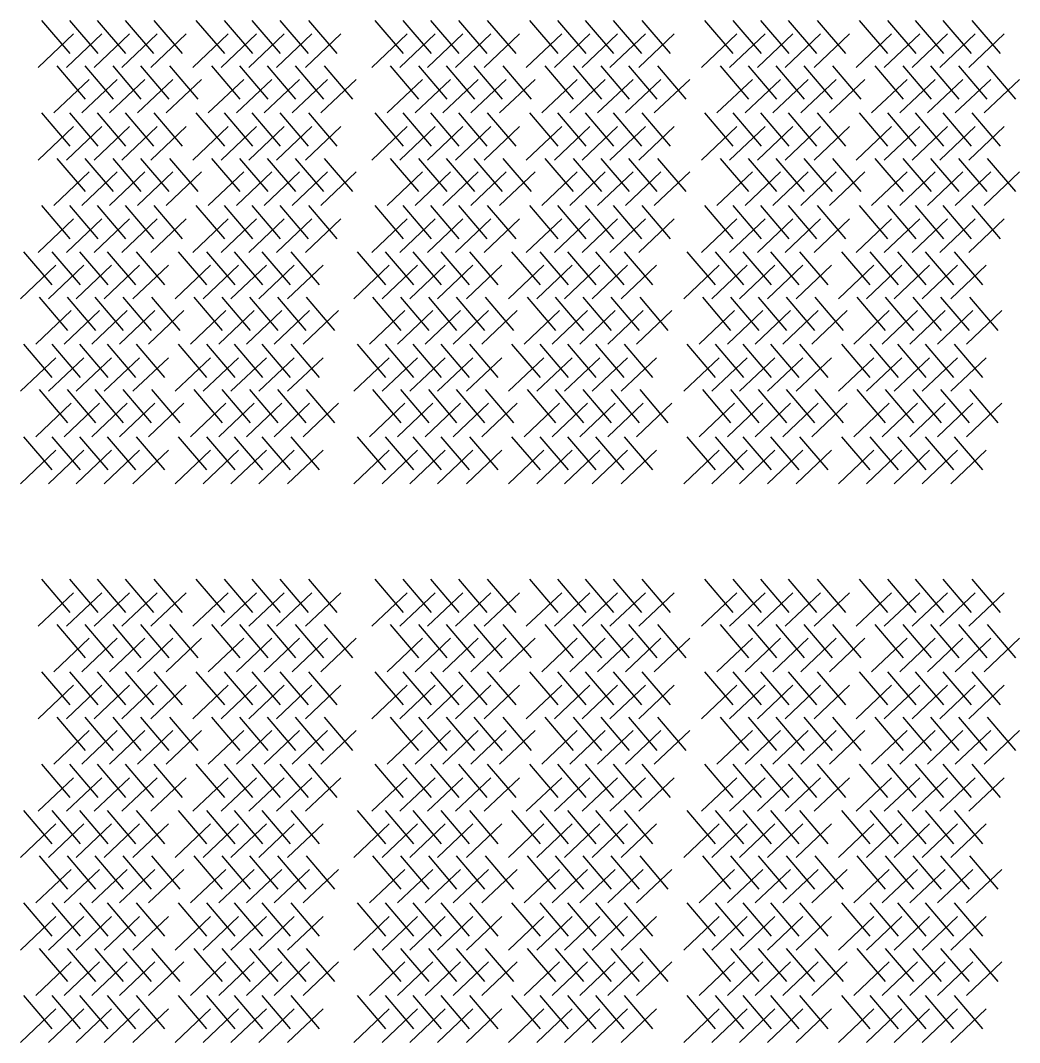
# Model space of a CAD drawing. Extents: x 31 to 9025, y 100 to 14053.
# Drawn here: x 2747 to 5411, y 100 to 2827 of the extents above; entities that cross this region are included whole.
import ezdxf

# ---------------------------------------------------------------- set-up
doc = ezdxf.new("R2010")
doc.units = 0

msp = doc.modelspace()

# ---------------------------------------------------------------- linework, layer by layer
for p, q in [((2802.3, 2827), (2877.9, 2738.4)), ((2877.4, 2827), (2952.9, 2738.4)), ((2951.2, 2827), (3026.8, 2738.4)), ((3025.5, 2827), (3101, 2738.4)), ((3102.4, 2827), (3178, 2738.4)), ((3214.7, 2827), (3290.3, 2738.4)), ((3289.8, 2827), (3365.4, 2738.4)), ((3363.7, 2827), (3439.2, 2738.4)), ((3437.9, 2827), (3513.5, 2738.4)), ((3514.9, 2827), (3590.4, 2738.4)), ((3691.5, 2827), (3767.1, 2738.4)), ((3766.5, 2827), (3842.1, 2738.4)), ((3840.4, 2827), (3916, 2738.4)), ((3914.6, 2827), (3990.2, 2738.4)), ((3991.6, 2827), (4067.2, 2738.4)), ((4103.9, 2827), (4179.5, 2738.4)), ((4179, 2827), (4254.5, 2738.4)), ((4252.8, 2827), (4328.4, 2738.4)), ((4327.1, 2827), (4402.6, 2738.4)), ((4404, 2827), (4479.6, 2738.4)), ((4571.1, 2827), (4646.7, 2738.4)), ((4646.2, 2827), (4721.7, 2738.4)), ((4720, 2827), (4795.6, 2738.4)), ((4794.3, 2827), (4869.8, 2738.4)), ((4871.2, 2827), (4946.8, 2738.4)), ((4983.5, 2827), (5059.1, 2738.4)), ((5058.6, 2827), (5134.2, 2738.4)), ((5132.5, 2827), (5208, 2738.4)), ((5206.7, 2827), (5282.3, 2738.4)), ((5283.7, 2827), (5359.2, 2738.4)), ((2888.3, 2791), (2794, 2701.4)), ((2963.4, 2791), (2869, 2701.4)), ((3037.2, 2791), (2942.9, 2701.4)), ((3111.5, 2791), (3017.1, 2701.4)), ((3188.4, 2791), (3094.1, 2701.4)), ((3300.7, 2791), (3206.4, 2701.4)), ((3375.8, 2791), (3281.4, 2701.4)), ((3449.6, 2791), (3355.3, 2701.4)), ((3523.9, 2791), (3429.5, 2701.4)), ((3600.9, 2791), (3506.5, 2701.4)), ((3777.5, 2791), (3683.2, 2701.4)), ((3852.5, 2791), (3758.2, 2701.4)), ((3926.4, 2791), (3832.1, 2701.4)), ((4000.6, 2791), (3906.3, 2701.4)), ((4077.6, 2791), (3983.3, 2701.4)), ((4189.9, 2791), (4095.6, 2701.4)), ((4265, 2791), (4170.6, 2701.4)), ((4338.8, 2791), (4244.5, 2701.4)), ((4413.1, 2791), (4318.7, 2701.4)), ((4490, 2791), (4395.7, 2701.4)), ((4657.1, 2791), (4562.8, 2701.4)), ((4732.2, 2791), (4637.8, 2701.4)), ((4806, 2791), (4711.7, 2701.4)), ((4880.3, 2791), (4785.9, 2701.4)), ((4957.2, 2791), (4862.9, 2701.4)), ((5069.5, 2791), (4975.2, 2701.4)), ((5144.6, 2791), (5050.2, 2701.4)), ((5218.5, 2791), (5124.1, 2701.4)), ((5292.7, 2791), (5198.3, 2701.4)), ((5369.7, 2791), (5275.3, 2701.4)), ((2843.6, 2705.7), (2919.1, 2617.1)), ((2918.6, 2705.7), (2994.2, 2617.1)), ((2992.5, 2705.7), (3068, 2617.1)), ((3066.7, 2705.7), (3142.3, 2617.1)), ((3143.7, 2705.7), (3219.2, 2617.1)), ((3256, 2705.7), (3331.5, 2617.1)), ((3331, 2705.7), (3406.6, 2617.1)), ((3404.9, 2705.7), (3480.5, 2617.1)), ((3479.1, 2705.7), (3554.7, 2617.1)), ((3556.1, 2705.7), (3631.7, 2617.1)), ((3732.7, 2705.7), (3808.3, 2617.1)), ((3807.8, 2705.7), (3883.4, 2617.1)), ((3881.7, 2705.7), (3957.2, 2617.1)), ((3955.9, 2705.7), (4031.5, 2617.1)), ((4032.9, 2705.7), (4108.4, 2617.1)), ((4145.2, 2705.7), (4220.7, 2617.1)), ((4220.2, 2705.7), (4295.8, 2617.1)), ((4294.1, 2705.7), (4369.6, 2617.1)), ((4368.3, 2705.7), (4443.9, 2617.1)), ((4445.3, 2705.7), (4520.8, 2617.1)), ((4612.4, 2705.7), (4687.9, 2617.1)), ((4687.4, 2705.7), (4763, 2617.1)), ((4761.3, 2705.7), (4836.8, 2617.1)), ((4835.5, 2705.7), (4911.1, 2617.1)), ((4912.5, 2705.7), (4988, 2617.1)), ((5024.8, 2705.7), (5100.3, 2617.1)), ((5099.8, 2705.7), (5175.4, 2617.1)), ((5173.7, 2705.7), (5249.3, 2617.1)), ((5247.9, 2705.7), (5323.5, 2617.1)), ((5324.9, 2705.7), (5400.5, 2617.1)), ((2929.5, 2669.7), (2835.2, 2580.1)), ((3004.6, 2669.7), (2910.3, 2580.1)), ((3078.5, 2669.7), (2984.1, 2580.1)), ((3152.7, 2669.7), (3058.4, 2580.1)), ((3229.7, 2669.7), (3135.3, 2580.1)), ((3342, 2669.7), (3247.6, 2580.1)), ((3417, 2669.7), (3322.7, 2580.1)), ((3490.9, 2669.7), (3396.6, 2580.1)), ((3565.1, 2669.7), (3470.8, 2580.1)), ((3642.1, 2669.7), (3547.8, 2580.1)), ((3818.7, 2669.7), (3724.4, 2580.1)), ((3893.8, 2669.7), (3799.4, 2580.1)), ((3967.6, 2669.7), (3873.3, 2580.1)), ((4041.9, 2669.7), (3947.5, 2580.1)), ((4118.9, 2669.7), (4024.5, 2580.1)), ((4231.1, 2669.7), (4136.8, 2580.1)), ((4306.2, 2669.7), (4211.9, 2580.1)), ((4380.1, 2669.7), (4285.7, 2580.1)), ((4454.3, 2669.7), (4360, 2580.1)), ((4531.3, 2669.7), (4436.9, 2580.1)), ((4698.3, 2669.7), (4604, 2580.1)), ((4773.4, 2669.7), (4679.1, 2580.1)), ((4847.3, 2669.7), (4752.9, 2580.1)), ((4921.5, 2669.7), (4827.2, 2580.1)), ((4998.5, 2669.7), (4904.1, 2580.1)), ((5110.8, 2669.7), (5016.4, 2580.1)), ((5185.8, 2669.7), (5091.5, 2580.1)), ((5259.7, 2669.7), (5165.4, 2580.1)), ((5333.9, 2669.7), (5239.6, 2580.1)), ((5410.9, 2669.7), (5316.6, 2580.1)), ((2802.3, 2580.2), (2877.9, 2491.6)), ((2877.4, 2580.2), (2952.9, 2491.6)), ((2951.2, 2580.2), (3026.8, 2491.6)), ((3025.5, 2580.2), (3101, 2491.6)), ((3102.4, 2580.2), (3178, 2491.6)), ((3214.7, 2580.2), (3290.3, 2491.6)), ((3289.8, 2580.2), (3365.4, 2491.6)), ((3363.7, 2580.2), (3439.2, 2491.6)), ((3437.9, 2580.2), (3513.5, 2491.6)), ((3514.9, 2580.2), (3590.4, 2491.6)), ((3691.5, 2580.2), (3767.1, 2491.6)), ((3766.5, 2580.2), (3842.1, 2491.6)), ((3840.4, 2580.2), (3916, 2491.6)), ((3914.6, 2580.2), (3990.2, 2491.6)), ((3991.6, 2580.2), (4067.2, 2491.6)), ((4103.9, 2580.2), (4179.5, 2491.6)), ((4179, 2580.2), (4254.5, 2491.6)), ((4252.8, 2580.2), (4328.4, 2491.6)), ((4327.1, 2580.2), (4402.6, 2491.6)), ((4404, 2580.2), (4479.6, 2491.6)), ((4571.1, 2580.2), (4646.7, 2491.6)), ((4646.2, 2580.2), (4721.7, 2491.6)), ((4720, 2580.2), (4795.6, 2491.6)), ((4794.3, 2580.2), (4869.8, 2491.6)), ((4871.2, 2580.2), (4946.8, 2491.6)), ((4983.5, 2580.2), (5059.1, 2491.6)), ((5058.6, 2580.2), (5134.2, 2491.6)), ((5132.5, 2580.2), (5208, 2491.6)), ((5206.7, 2580.2), (5282.3, 2491.6)), ((5283.7, 2580.2), (5359.2, 2491.6)), ((2888.3, 2544.2), (2794, 2454.6)), ((2963.4, 2544.2), (2869, 2454.6)), ((3037.2, 2544.2), (2942.9, 2454.6)), ((3111.5, 2544.2), (3017.1, 2454.6)), ((3188.4, 2544.2), (3094.1, 2454.6)), ((3300.7, 2544.2), (3206.4, 2454.6)), ((3375.8, 2544.2), (3281.4, 2454.6)), ((3449.6, 2544.2), (3355.3, 2454.6)), ((3523.9, 2544.2), (3429.5, 2454.6)), ((3600.9, 2544.2), (3506.5, 2454.6)), ((3777.5, 2544.2), (3683.2, 2454.6)), ((3852.5, 2544.2), (3758.2, 2454.6)), ((3926.4, 2544.2), (3832.1, 2454.6)), ((4000.6, 2544.2), (3906.3, 2454.6)), ((4077.6, 2544.2), (3983.3, 2454.6)), ((4189.9, 2544.2), (4095.6, 2454.6)), ((4265, 2544.2), (4170.6, 2454.6)), ((4338.8, 2544.2), (4244.5, 2454.6)), ((4413.1, 2544.2), (4318.7, 2454.6)), ((4490, 2544.2), (4395.7, 2454.6)), ((4657.1, 2544.2), (4562.8, 2454.6)), ((4732.2, 2544.2), (4637.8, 2454.6)), ((4806, 2544.2), (4711.7, 2454.6)), ((4880.3, 2544.2), (4785.9, 2454.6)), ((4957.2, 2544.2), (4862.9, 2454.6)), ((5069.5, 2544.2), (4975.2, 2454.6)), ((5144.6, 2544.2), (5050.2, 2454.6)), ((5218.5, 2544.2), (5124.1, 2454.6)), ((5292.7, 2544.2), (5198.3, 2454.6)), ((5369.7, 2544.2), (5275.3, 2454.6)), ((2843.6, 2458.9), (2919.1, 2370.3)), ((2918.6, 2458.9), (2994.2, 2370.3)), ((2992.5, 2458.9), (3068, 2370.3)), ((3066.7, 2458.9), (3142.3, 2370.3)), ((3143.7, 2458.9), (3219.2, 2370.3)), ((3256, 2458.9), (3331.5, 2370.3)), ((3331, 2458.9), (3406.6, 2370.3)), ((3404.9, 2458.9), (3480.5, 2370.3)), ((3479.1, 2458.9), (3554.7, 2370.3)), ((3556.1, 2458.9), (3631.7, 2370.3)), ((3732.7, 2458.9), (3808.3, 2370.3)), ((3807.8, 2458.9), (3883.4, 2370.3)), ((3881.7, 2458.9), (3957.2, 2370.3)), ((3955.9, 2458.9), (4031.5, 2370.3)), ((4032.9, 2458.9), (4108.4, 2370.3)), ((4145.2, 2458.9), (4220.7, 2370.3)), ((4220.2, 2458.9), (4295.8, 2370.3)), ((4294.1, 2458.9), (4369.6, 2370.3)), ((4368.3, 2458.9), (4443.9, 2370.3)), ((4445.3, 2458.9), (4520.8, 2370.3)), ((4612.4, 2458.9), (4687.9, 2370.3)), ((4687.4, 2458.9), (4763, 2370.3)), ((4761.3, 2458.9), (4836.8, 2370.3)), ((4835.5, 2458.9), (4911.1, 2370.3)), ((4912.5, 2458.9), (4988, 2370.3)), ((5024.8, 2458.9), (5100.3, 2370.3)), ((5099.8, 2458.9), (5175.4, 2370.3)), ((5173.7, 2458.9), (5249.3, 2370.3)), ((5247.9, 2458.9), (5323.5, 2370.3)), ((5324.9, 2458.9), (5400.5, 2370.3)), ((2929.5, 2423), (2835.2, 2333.3)), ((3004.6, 2423), (2910.3, 2333.3)), ((3078.5, 2423), (2984.1, 2333.3)), ((3152.7, 2423), (3058.4, 2333.3)), ((3229.7, 2423), (3135.3, 2333.3)), ((3342, 2423), (3247.6, 2333.3)), ((3417, 2423), (3322.7, 2333.3)), ((3490.9, 2423), (3396.6, 2333.3)), ((3565.1, 2423), (3470.8, 2333.3)), ((3642.1, 2423), (3547.8, 2333.3)), ((3818.7, 2423), (3724.4, 2333.3)), ((3893.8, 2423), (3799.4, 2333.3)), ((3967.6, 2423), (3873.3, 2333.3)), ((4041.9, 2423), (3947.5, 2333.3)), ((4118.9, 2423), (4024.5, 2333.3)), ((4231.1, 2423), (4136.8, 2333.3)), ((4306.2, 2423), (4211.9, 2333.3)), ((4380.1, 2423), (4285.7, 2333.3)), ((4454.3, 2423), (4360, 2333.3)), ((4531.3, 2423), (4436.9, 2333.3)), ((4698.3, 2423), (4604, 2333.3)), ((4773.4, 2423), (4679.1, 2333.3)), ((4847.3, 2423), (4752.9, 2333.3)), ((4921.5, 2423), (4827.2, 2333.3)), ((4998.5, 2423), (4904.1, 2333.3)), ((5110.8, 2423), (5016.4, 2333.3)), ((5185.8, 2423), (5091.5, 2333.3)), ((5259.7, 2423), (5165.4, 2333.3)), ((5333.9, 2423), (5239.6, 2333.3)), ((5410.9, 2423), (5316.6, 2333.3)), ((2802.3, 2333.4), (2877.9, 2244.8)), ((2877.4, 2333.4), (2952.9, 2244.8)), ((2951.2, 2333.4), (3026.8, 2244.8)), ((3025.5, 2333.4), (3101, 2244.8)), ((3102.4, 2333.4), (3178, 2244.8)), ((3214.7, 2333.4), (3290.3, 2244.8)), ((3289.8, 2333.4), (3365.4, 2244.8)), ((3363.7, 2333.4), (3439.2, 2244.8)), ((3437.9, 2333.4), (3513.5, 2244.8)), ((3514.9, 2333.4), (3590.4, 2244.8)), ((3691.5, 2333.4), (3767.1, 2244.8)), ((3766.5, 2333.4), (3842.1, 2244.8)), ((3840.4, 2333.4), (3916, 2244.8)), ((3914.6, 2333.4), (3990.2, 2244.8)), ((3991.6, 2333.4), (4067.2, 2244.8)), ((4103.9, 2333.4), (4179.5, 2244.8)), ((4179, 2333.4), (4254.5, 2244.8)), ((4252.8, 2333.4), (4328.4, 2244.8)), ((4327.1, 2333.4), (4402.6, 2244.8)), ((4404, 2333.4), (4479.6, 2244.8)), ((4571.1, 2333.4), (4646.7, 2244.8)), ((4646.2, 2333.4), (4721.7, 2244.8)), ((4720, 2333.4), (4795.6, 2244.8)), ((4794.3, 2333.4), (4869.8, 2244.8)), ((4871.2, 2333.4), (4946.8, 2244.8)), ((4983.5, 2333.4), (5059.1, 2244.8)), ((5058.6, 2333.4), (5134.2, 2244.8)), ((5132.5, 2333.4), (5208, 2244.8)), ((5206.7, 2333.4), (5282.3, 2244.8)), ((5283.7, 2333.4), (5359.2, 2244.8)), ((2888.3, 2297.5), (2794, 2207.8)), ((2963.4, 2297.5), (2869, 2207.8)), ((3037.2, 2297.5), (2942.9, 2207.8)), ((3111.5, 2297.5), (3017.1, 2207.8)), ((3188.4, 2297.5), (3094.1, 2207.8)), ((3300.7, 2297.5), (3206.4, 2207.8)), ((3375.8, 2297.5), (3281.4, 2207.8)), ((3449.6, 2297.5), (3355.3, 2207.8)), ((3523.9, 2297.5), (3429.5, 2207.8)), ((3600.9, 2297.5), (3506.5, 2207.8)), ((3777.5, 2297.5), (3683.2, 2207.8)), ((3852.5, 2297.5), (3758.2, 2207.8)), ((3926.4, 2297.5), (3832.1, 2207.8)), ((4000.6, 2297.5), (3906.3, 2207.8)), ((4077.6, 2297.5), (3983.3, 2207.8)), ((4189.9, 2297.5), (4095.6, 2207.8)), ((4265, 2297.5), (4170.6, 2207.8)), ((4338.8, 2297.5), (4244.5, 2207.8)), ((4413.1, 2297.5), (4318.7, 2207.8)), ((4490, 2297.5), (4395.7, 2207.8)), ((4657.1, 2297.5), (4562.8, 2207.8)), ((4732.2, 2297.5), (4637.8, 2207.8)), ((4806, 2297.5), (4711.7, 2207.8)), ((4880.3, 2297.5), (4785.9, 2207.8)), ((4957.2, 2297.5), (4862.9, 2207.8)), ((5069.5, 2297.5), (4975.2, 2207.8)), ((5144.6, 2297.5), (5050.2, 2207.8)), ((5218.5, 2297.5), (5124.1, 2207.8)), ((5292.7, 2297.5), (5198.3, 2207.8)), ((5369.7, 2297.5), (5275.3, 2207.8)), ((2754.9, 2210), (2830.5, 2121.4)), ((2830, 2210), (2905.5, 2121.4)), ((2903.8, 2210), (2979.4, 2121.4)), ((2978.1, 2210), (3053.6, 2121.4)), ((3055, 2210), (3130.6, 2121.4)), ((3167.3, 2210), (3242.9, 2121.4)), ((3242.4, 2210), (3318, 2121.4)), ((3316.3, 2210), (3391.8, 2121.4)), ((3390.5, 2210), (3466.1, 2121.4)), ((3467.5, 2210), (3543, 2121.4)), ((3644.1, 2210), (3719.7, 2121.4)), ((3719.1, 2210), (3794.7, 2121.4)), ((3793, 2210), (3868.6, 2121.4)), ((3867.2, 2210), (3942.8, 2121.4)), ((3944.2, 2210), (4019.8, 2121.4)), ((4056.5, 2210), (4132.1, 2121.4)), ((4131.6, 2210), (4207.1, 2121.4)), ((4205.4, 2210), (4281, 2121.4)), ((4279.7, 2210), (4355.2, 2121.4)), ((4356.6, 2210), (4432.2, 2121.4)), ((4523.7, 2210), (4599.3, 2121.4)), ((4598.8, 2210), (4674.3, 2121.4)), ((4672.6, 2210), (4748.2, 2121.4)), ((4746.9, 2210), (4822.4, 2121.4)), ((4823.8, 2210), (4899.4, 2121.4)), ((4936.1, 2210), (5011.7, 2121.4)), ((5011.2, 2210), (5086.8, 2121.4)), ((5085.1, 2210), (5160.6, 2121.4)), ((5159.3, 2210), (5234.9, 2121.4)), ((5236.3, 2210), (5311.8, 2121.4)), ((2840.9, 2174.1), (2746.6, 2084.4)), ((2916, 2174.1), (2821.6, 2084.4)), ((2989.8, 2174.1), (2895.5, 2084.4)), ((3064.1, 2174.1), (2969.7, 2084.4)), ((3141, 2174.1), (3046.7, 2084.4)), ((3253.3, 2174.1), (3159, 2084.4)), ((3328.4, 2174.1), (3234, 2084.4)), ((3402.3, 2174.1), (3307.9, 2084.4)), ((3476.5, 2174.1), (3382.1, 2084.4)), ((3553.5, 2174.1), (3459.1, 2084.4)), ((3730.1, 2174.1), (3635.8, 2084.4)), ((3805.1, 2174.1), (3710.8, 2084.4)), ((3879, 2174.1), (3784.7, 2084.4)), ((3953.2, 2174.1), (3858.9, 2084.4)), ((4030.2, 2174.1), (3935.9, 2084.4)), ((4142.5, 2174.1), (4048.2, 2084.4)), ((4217.6, 2174.1), (4123.2, 2084.4)), ((4291.4, 2174.1), (4197.1, 2084.4)), ((4365.7, 2174.1), (4271.3, 2084.4)), ((4442.6, 2174.1), (4348.3, 2084.4)), ((4609.7, 2174.1), (4515.4, 2084.4)), ((4684.8, 2174.1), (4590.4, 2084.4)), ((4758.6, 2174.1), (4664.3, 2084.4)), ((4832.9, 2174.1), (4738.5, 2084.4)), ((4909.8, 2174.1), (4815.5, 2084.4)), ((5022.1, 2174.1), (4927.8, 2084.4)), ((5097.2, 2174.1), (5002.8, 2084.4)), ((5171.1, 2174.1), (5076.7, 2084.4)), ((5245.3, 2174.1), (5150.9, 2084.4)), ((5322.3, 2174.1), (5227.9, 2084.4)), ((2796.2, 2088.8), (2871.7, 2000.2)), ((2871.2, 2088.8), (2946.8, 2000.2)), ((2945.1, 2088.8), (3020.6, 2000.2)), ((3019.3, 2088.8), (3094.9, 2000.2)), ((3096.3, 2088.8), (3171.8, 2000.2)), ((3208.6, 2088.8), (3284.1, 2000.2)), ((3283.6, 2088.8), (3359.2, 2000.2)), ((3357.5, 2088.8), (3433.1, 2000.2)), ((3431.7, 2088.8), (3507.3, 2000.2)), ((3508.7, 2088.8), (3584.3, 2000.2)), ((3685.3, 2088.8), (3760.9, 2000.2)), ((3760.4, 2088.8), (3836, 2000.2)), ((3834.3, 2088.8), (3909.8, 2000.2)), ((3908.5, 2088.8), (3984.1, 2000.2)), ((3985.5, 2088.8), (4061, 2000.2)), ((4097.8, 2088.8), (4173.3, 2000.2)), ((4172.8, 2088.8), (4248.4, 2000.2)), ((4246.7, 2088.8), (4322.2, 2000.2)), ((4320.9, 2088.8), (4396.5, 2000.2)), ((4397.9, 2088.8), (4473.4, 2000.2)), ((4565, 2088.8), (4640.5, 2000.2)), ((4640, 2088.8), (4715.6, 2000.2)), ((4713.9, 2088.8), (4789.4, 2000.2)), ((4788.1, 2088.8), (4863.7, 2000.2)), ((4865.1, 2088.8), (4940.6, 2000.2)), ((4977.4, 2088.8), (5052.9, 2000.2)), ((5052.4, 2088.8), (5128, 2000.2)), ((5126.3, 2088.8), (5201.9, 2000.2)), ((5200.5, 2088.8), (5276.1, 2000.2)), ((5277.5, 2088.8), (5353.1, 2000.2)), ((2882.1, 2052.8), (2787.8, 1963.2)), ((2957.2, 2052.8), (2862.9, 1963.2)), ((3031.1, 2052.8), (2936.7, 1963.2)), ((3105.3, 2052.8), (3011, 1963.2)), ((3182.3, 2052.8), (3087.9, 1963.2)), ((3294.6, 2052.8), (3200.2, 1963.2)), ((3369.6, 2052.8), (3275.3, 1963.2)), ((3443.5, 2052.8), (3349.2, 1963.2)), ((3517.7, 2052.8), (3423.4, 1963.2)), ((3594.7, 2052.8), (3500.4, 1963.2)), ((3771.3, 2052.8), (3677, 1963.2)), ((3846.4, 2052.8), (3752, 1963.2)), ((3920.3, 2052.8), (3825.9, 1963.2)), ((3994.5, 2052.8), (3900.1, 1963.2)), ((4071.5, 2052.8), (3977.1, 1963.2)), ((4183.7, 2052.8), (4089.4, 1963.2)), ((4258.8, 2052.8), (4164.5, 1963.2)), ((4332.7, 2052.8), (4238.3, 1963.2)), ((4406.9, 2052.8), (4312.6, 1963.2)), ((4483.9, 2052.8), (4389.5, 1963.2)), ((4650.9, 2052.8), (4556.6, 1963.2)), ((4726, 2052.8), (4631.7, 1963.2)), ((4799.9, 2052.8), (4705.5, 1963.2)), ((4874.1, 2052.8), (4779.8, 1963.2)), ((4951.1, 2052.8), (4856.7, 1963.2)), ((5063.4, 2052.8), (4969, 1963.2)), ((5138.4, 2052.8), (5044.1, 1963.2)), ((5212.3, 2052.8), (5118, 1963.2)), ((5286.5, 2052.8), (5192.2, 1963.2)), ((5363.5, 2052.8), (5269.2, 1963.2)), ((2754.9, 1963.3), (2830.5, 1874.7)), ((2830, 1963.3), (2905.5, 1874.7)), ((2903.8, 1963.3), (2979.4, 1874.7)), ((2978.1, 1963.3), (3053.6, 1874.7)), ((3055, 1963.3), (3130.6, 1874.7)), ((3167.3, 1963.3), (3242.9, 1874.7)), ((3242.4, 1963.3), (3318, 1874.7)), ((3316.3, 1963.3), (3391.8, 1874.7)), ((3390.5, 1963.3), (3466.1, 1874.7)), ((3467.5, 1963.3), (3543, 1874.7)), ((3644.1, 1963.3), (3719.7, 1874.7)), ((3719.1, 1963.3), (3794.7, 1874.7)), ((3793, 1963.3), (3868.6, 1874.7)), ((3867.2, 1963.3), (3942.8, 1874.7)), ((3944.2, 1963.3), (4019.8, 1874.7)), ((4056.5, 1963.3), (4132.1, 1874.7)), ((4131.6, 1963.3), (4207.1, 1874.7)), ((4205.4, 1963.3), (4281, 1874.7)), ((4279.7, 1963.3), (4355.2, 1874.7)), ((4356.6, 1963.3), (4432.2, 1874.7)), ((4523.7, 1963.3), (4599.3, 1874.7)), ((4598.8, 1963.3), (4674.3, 1874.7)), ((4672.6, 1963.3), (4748.2, 1874.7)), ((4746.9, 1963.3), (4822.4, 1874.7)), ((4823.8, 1963.3), (4899.4, 1874.7)), ((4936.1, 1963.3), (5011.7, 1874.7)), ((5011.2, 1963.3), (5086.8, 1874.7)), ((5085.1, 1963.3), (5160.6, 1874.7)), ((5159.3, 1963.3), (5234.9, 1874.7)), ((5236.3, 1963.3), (5311.8, 1874.7)), ((2840.9, 1927.3), (2746.6, 1837.7)), ((2916, 1927.3), (2821.6, 1837.7)), ((2989.8, 1927.3), (2895.5, 1837.7)), ((3064.1, 1927.3), (2969.7, 1837.7)), ((3141, 1927.3), (3046.7, 1837.7)), ((3253.3, 1927.3), (3159, 1837.7)), ((3328.4, 1927.3), (3234, 1837.7)), ((3402.3, 1927.3), (3307.9, 1837.7)), ((3476.5, 1927.3), (3382.1, 1837.7)), ((3553.5, 1927.3), (3459.1, 1837.7)), ((3730.1, 1927.3), (3635.8, 1837.7)), ((3805.1, 1927.3), (3710.8, 1837.7)), ((3879, 1927.3), (3784.7, 1837.7)), ((3953.2, 1927.3), (3858.9, 1837.7)), ((4030.2, 1927.3), (3935.9, 1837.7)), ((4142.5, 1927.3), (4048.2, 1837.7)), ((4217.6, 1927.3), (4123.2, 1837.7)), ((4291.4, 1927.3), (4197.1, 1837.7)), ((4365.7, 1927.3), (4271.3, 1837.7)), ((4442.6, 1927.3), (4348.3, 1837.7)), ((4609.7, 1927.3), (4515.4, 1837.7)), ((4684.8, 1927.3), (4590.4, 1837.7)), ((4758.6, 1927.3), (4664.3, 1837.7)), ((4832.9, 1927.3), (4738.5, 1837.7)), ((4909.8, 1927.3), (4815.5, 1837.7)), ((5022.1, 1927.3), (4927.8, 1837.7)), ((5097.2, 1927.3), (5002.8, 1837.7)), ((5171.1, 1927.3), (5076.7, 1837.7)), ((5245.3, 1927.3), (5150.9, 1837.7)), ((5322.3, 1927.3), (5227.9, 1837.7)), ((2796.2, 1842), (2871.7, 1753.4)), ((2871.2, 1842), (2946.8, 1753.4)), ((2945.1, 1842), (3020.6, 1753.4)), ((3019.3, 1842), (3094.9, 1753.4)), ((3096.3, 1842), (3171.8, 1753.4)), ((3208.6, 1842), (3284.1, 1753.4)), ((3283.6, 1842), (3359.2, 1753.4)), ((3357.5, 1842), (3433.1, 1753.4)), ((3431.7, 1842), (3507.3, 1753.4)), ((3508.7, 1842), (3584.3, 1753.4)), ((3685.3, 1842), (3760.9, 1753.4)), ((3760.4, 1842), (3836, 1753.4)), ((3834.3, 1842), (3909.8, 1753.4)), ((3908.5, 1842), (3984.1, 1753.4)), ((3985.5, 1842), (4061, 1753.4)), ((4097.8, 1842), (4173.3, 1753.4)), ((4172.8, 1842), (4248.4, 1753.4)), ((4246.7, 1842), (4322.2, 1753.4)), ((4320.9, 1842), (4396.5, 1753.4)), ((4397.9, 1842), (4473.4, 1753.4)), ((4565, 1842), (4640.5, 1753.4)), ((4640, 1842), (4715.6, 1753.4)), ((4713.9, 1842), (4789.4, 1753.4)), ((4788.1, 1842), (4863.7, 1753.4)), ((4865.1, 1842), (4940.6, 1753.4)), ((4977.4, 1842), (5052.9, 1753.4)), ((5052.4, 1842), (5128, 1753.4)), ((5126.3, 1842), (5201.9, 1753.4)), ((5200.5, 1842), (5276.1, 1753.4)), ((5277.5, 1842), (5353.1, 1753.4)), ((2882.1, 1806), (2787.8, 1716.4)), ((2957.2, 1806), (2862.9, 1716.4)), ((3031.1, 1806), (2936.7, 1716.4)), ((3105.3, 1806), (3011, 1716.4)), ((3182.3, 1806), (3087.9, 1716.4)), ((3294.6, 1806), (3200.2, 1716.4)), ((3369.6, 1806), (3275.3, 1716.4)), ((3443.5, 1806), (3349.2, 1716.4)), ((3517.7, 1806), (3423.4, 1716.4)), ((3594.7, 1806), (3500.4, 1716.4)), ((3771.3, 1806), (3677, 1716.4)), ((3846.4, 1806), (3752, 1716.4)), ((3920.3, 1806), (3825.9, 1716.4)), ((3994.5, 1806), (3900.1, 1716.4)), ((4071.5, 1806), (3977.1, 1716.4)), ((4183.7, 1806), (4089.4, 1716.4)), ((4258.8, 1806), (4164.5, 1716.4)), ((4332.7, 1806), (4238.3, 1716.4)), ((4406.9, 1806), (4312.6, 1716.4)), ((4483.9, 1806), (4389.5, 1716.4)), ((4650.9, 1806), (4556.6, 1716.4)), ((4726, 1806), (4631.7, 1716.4)), ((4799.9, 1806), (4705.5, 1716.4)), ((4874.1, 1806), (4779.8, 1716.4)), ((4951.1, 1806), (4856.7, 1716.4)), ((5063.4, 1806), (4969, 1716.4)), ((5138.4, 1806), (5044.1, 1716.4)), ((5212.3, 1806), (5118, 1716.4)), ((5286.5, 1806), (5192.2, 1716.4)), ((5363.5, 1806), (5269.2, 1716.4)), ((2754.9, 1716.5), (2830.5, 1627.9)), ((2830, 1716.5), (2905.5, 1627.9)), ((2903.8, 1716.5), (2979.4, 1627.9)), ((2978.1, 1716.5), (3053.6, 1627.9)), ((3055, 1716.5), (3130.6, 1627.9)), ((3167.3, 1716.5), (3242.9, 1627.9)), ((3242.4, 1716.5), (3318, 1627.9)), ((3316.3, 1716.5), (3391.8, 1627.9)), ((3390.5, 1716.5), (3466.1, 1627.9)), ((3467.5, 1716.5), (3543, 1627.9)), ((3644.1, 1716.5), (3719.7, 1627.9)), ((3719.1, 1716.5), (3794.7, 1627.9)), ((3793, 1716.5), (3868.6, 1627.9)), ((3867.2, 1716.5), (3942.8, 1627.9)), ((3944.2, 1716.5), (4019.8, 1627.9)), ((4056.5, 1716.5), (4132.1, 1627.9)), ((4131.6, 1716.5), (4207.1, 1627.9)), ((4205.4, 1716.5), (4281, 1627.9)), ((4279.7, 1716.5), (4355.2, 1627.9)), ((4356.6, 1716.5), (4432.2, 1627.9)), ((4523.7, 1716.5), (4599.3, 1627.9)), ((4598.8, 1716.5), (4674.3, 1627.9)), ((4672.6, 1716.5), (4748.2, 1627.9)), ((4746.9, 1716.5), (4822.4, 1627.9)), ((4823.8, 1716.5), (4899.4, 1627.9)), ((4936.1, 1716.5), (5011.7, 1627.9)), ((5011.2, 1716.5), (5086.8, 1627.9)), ((5085.1, 1716.5), (5160.6, 1627.9)), ((5159.3, 1716.5), (5234.9, 1627.9)), ((5236.3, 1716.5), (5311.8, 1627.9)), ((2840.9, 1680.5), (2746.6, 1590.9)), ((2916, 1680.5), (2821.6, 1590.9)), ((2989.8, 1680.5), (2895.5, 1590.9)), ((3064.1, 1680.5), (2969.7, 1590.9)), ((3141, 1680.5), (3046.7, 1590.9)), ((3253.3, 1680.5), (3159, 1590.9)), ((3328.4, 1680.5), (3234, 1590.9)), ((3402.3, 1680.5), (3307.9, 1590.9)), ((3476.5, 1680.5), (3382.1, 1590.9)), ((3553.5, 1680.5), (3459.1, 1590.9)), ((3730.1, 1680.5), (3635.8, 1590.9)), ((3805.1, 1680.5), (3710.8, 1590.9)), ((3879, 1680.5), (3784.7, 1590.9)), ((3953.2, 1680.5), (3858.9, 1590.9)), ((4030.2, 1680.5), (3935.9, 1590.9)), ((4142.5, 1680.5), (4048.2, 1590.9)), ((4217.6, 1680.5), (4123.2, 1590.9)), ((4291.4, 1680.5), (4197.1, 1590.9)), ((4365.7, 1680.5), (4271.3, 1590.9)), ((4442.6, 1680.5), (4348.3, 1590.9)), ((4609.7, 1680.5), (4515.4, 1590.9)), ((4684.8, 1680.5), (4590.4, 1590.9)), ((4758.6, 1680.5), (4664.3, 1590.9)), ((4832.9, 1680.5), (4738.5, 1590.9)), ((4909.8, 1680.5), (4815.5, 1590.9)), ((5022.1, 1680.5), (4927.8, 1590.9)), ((5097.2, 1680.5), (5002.8, 1590.9)), ((5171.1, 1680.5), (5076.7, 1590.9)), ((5245.3, 1680.5), (5150.9, 1590.9)), ((5322.3, 1680.5), (5227.9, 1590.9)), ((2802.3, 1336.4), (2877.9, 1247.8)), ((2877.4, 1336.4), (2952.9, 1247.8)), ((2951.2, 1336.4), (3026.8, 1247.8)), ((3025.5, 1336.4), (3101, 1247.8)), ((3102.4, 1336.4), (3178, 1247.8)), ((3214.7, 1336.4), (3290.3, 1247.8)), ((3289.8, 1336.4), (3365.4, 1247.8)), ((3363.7, 1336.4), (3439.2, 1247.8)), ((3437.9, 1336.4), (3513.5, 1247.8)), ((3514.9, 1336.4), (3590.4, 1247.8)), ((3691.5, 1336.4), (3767.1, 1247.8)), ((3766.5, 1336.4), (3842.1, 1247.8)), ((3840.4, 1336.4), (3916, 1247.8)), ((3914.6, 1336.4), (3990.2, 1247.8)), ((3991.6, 1336.4), (4067.2, 1247.8)), ((4103.9, 1336.4), (4179.5, 1247.8)), ((4179, 1336.4), (4254.5, 1247.8)), ((4252.8, 1336.4), (4328.4, 1247.8)), ((4327.1, 1336.4), (4402.6, 1247.8)), ((4404, 1336.4), (4479.6, 1247.8)), ((4571.1, 1336.4), (4646.7, 1247.8)), ((4646.2, 1336.4), (4721.7, 1247.8)), ((4720, 1336.4), (4795.6, 1247.8)), ((4794.3, 1336.4), (4869.8, 1247.8)), ((4871.2, 1336.4), (4946.8, 1247.8)), ((4983.5, 1336.4), (5059.1, 1247.8)), ((5058.6, 1336.4), (5134.2, 1247.8)), ((5132.5, 1336.4), (5208, 1247.8)), ((5206.7, 1336.4), (5282.3, 1247.8)), ((5283.7, 1336.4), (5359.2, 1247.8)), ((2888.3, 1300.4), (2794, 1210.7)), ((2963.4, 1300.4), (2869, 1210.7)), ((3037.2, 1300.4), (2942.9, 1210.7)), ((3111.5, 1300.4), (3017.1, 1210.7)), ((3188.4, 1300.4), (3094.1, 1210.7)), ((3300.7, 1300.4), (3206.4, 1210.7)), ((3375.8, 1300.4), (3281.4, 1210.7)), ((3449.6, 1300.4), (3355.3, 1210.7)), ((3523.9, 1300.4), (3429.5, 1210.7)), ((3600.9, 1300.4), (3506.5, 1210.7)), ((3777.5, 1300.4), (3683.2, 1210.7)), ((3852.5, 1300.4), (3758.2, 1210.7)), ((3926.4, 1300.4), (3832.1, 1210.7)), ((4000.6, 1300.4), (3906.3, 1210.7)), ((4077.6, 1300.4), (3983.3, 1210.7)), ((4189.9, 1300.4), (4095.6, 1210.7)), ((4265, 1300.4), (4170.6, 1210.7)), ((4338.8, 1300.4), (4244.5, 1210.7)), ((4413.1, 1300.4), (4318.7, 1210.7)), ((4490, 1300.4), (4395.7, 1210.7)), ((4657.1, 1300.4), (4562.8, 1210.7)), ((4732.2, 1300.4), (4637.8, 1210.7)), ((4806, 1300.4), (4711.7, 1210.7)), ((4880.3, 1300.4), (4785.9, 1210.7)), ((4957.2, 1300.4), (4862.9, 1210.7)), ((5069.5, 1300.4), (4975.2, 1210.7)), ((5144.6, 1300.4), (5050.2, 1210.7)), ((5218.5, 1300.4), (5124.1, 1210.7)), ((5292.7, 1300.4), (5198.3, 1210.7)), ((5369.7, 1300.4), (5275.3, 1210.7)), ((2843.6, 1215.1), (2919.1, 1126.5)), ((2918.6, 1215.1), (2994.2, 1126.5)), ((2992.5, 1215.1), (3068, 1126.5)), ((3066.7, 1215.1), (3142.3, 1126.5)), ((3143.7, 1215.1), (3219.2, 1126.5)), ((3256, 1215.1), (3331.5, 1126.5)), ((3331, 1215.1), (3406.6, 1126.5)), ((3404.9, 1215.1), (3480.5, 1126.5)), ((3479.1, 1215.1), (3554.7, 1126.5)), ((3556.1, 1215.1), (3631.7, 1126.5)), ((3732.7, 1215.1), (3808.3, 1126.5)), ((3807.8, 1215.1), (3883.4, 1126.5)), ((3881.7, 1215.1), (3957.2, 1126.5)), ((3955.9, 1215.1), (4031.5, 1126.5)), ((4032.9, 1215.1), (4108.4, 1126.5)), ((4145.2, 1215.1), (4220.7, 1126.5)), ((4220.2, 1215.1), (4295.8, 1126.5)), ((4294.1, 1215.1), (4369.6, 1126.5)), ((4368.3, 1215.1), (4443.9, 1126.5)), ((4445.3, 1215.1), (4520.8, 1126.5)), ((4612.4, 1215.1), (4687.9, 1126.5)), ((4687.4, 1215.1), (4763, 1126.5)), ((4761.3, 1215.1), (4836.8, 1126.5)), ((4835.5, 1215.1), (4911.1, 1126.5)), ((4912.5, 1215.1), (4988, 1126.5)), ((5024.8, 1215.1), (5100.3, 1126.5)), ((5099.8, 1215.1), (5175.4, 1126.5)), ((5173.7, 1215.1), (5249.3, 1126.5)), ((5247.9, 1215.1), (5323.5, 1126.5)), ((5324.9, 1215.1), (5400.5, 1126.5)), ((2929.5, 1179.1), (2835.2, 1089.5)), ((3004.6, 1179.1), (2910.3, 1089.5)), ((3078.5, 1179.1), (2984.1, 1089.5)), ((3152.7, 1179.1), (3058.4, 1089.5)), ((3229.7, 1179.1), (3135.3, 1089.5)), ((3342, 1179.1), (3247.6, 1089.5)), ((3417, 1179.1), (3322.7, 1089.5)), ((3490.9, 1179.1), (3396.6, 1089.5)), ((3565.1, 1179.1), (3470.8, 1089.5)), ((3642.1, 1179.1), (3547.8, 1089.5)), ((3818.7, 1179.1), (3724.4, 1089.5)), ((3893.8, 1179.1), (3799.4, 1089.5)), ((3967.6, 1179.1), (3873.3, 1089.5)), ((4041.9, 1179.1), (3947.5, 1089.5)), ((4118.9, 1179.1), (4024.5, 1089.5)), ((4231.1, 1179.1), (4136.8, 1089.5)), ((4306.2, 1179.1), (4211.9, 1089.5)), ((4380.1, 1179.1), (4285.7, 1089.5)), ((4454.3, 1179.1), (4360, 1089.5)), ((4531.3, 1179.1), (4436.9, 1089.5)), ((4698.3, 1179.1), (4604, 1089.5)), ((4773.4, 1179.1), (4679.1, 1089.5)), ((4847.3, 1179.1), (4752.9, 1089.5)), ((4921.5, 1179.1), (4827.2, 1089.5)), ((4998.5, 1179.1), (4904.1, 1089.5)), ((5110.8, 1179.1), (5016.4, 1089.5)), ((5185.8, 1179.1), (5091.5, 1089.5)), ((5259.7, 1179.1), (5165.4, 1089.5)), ((5333.9, 1179.1), (5239.6, 1089.5)), ((5410.9, 1179.1), (5316.6, 1089.5)), ((2802.3, 1089.6), (2877.9, 1001)), ((2877.4, 1089.6), (2952.9, 1001)), ((2951.2, 1089.6), (3026.8, 1001)), ((3025.5, 1089.6), (3101, 1001)), ((3102.4, 1089.6), (3178, 1001)), ((3214.7, 1089.6), (3290.3, 1001)), ((3289.8, 1089.6), (3365.4, 1001)), ((3363.7, 1089.6), (3439.2, 1001)), ((3437.9, 1089.6), (3513.5, 1001)), ((3514.9, 1089.6), (3590.4, 1001)), ((3691.5, 1089.6), (3767.1, 1001)), ((3766.5, 1089.6), (3842.1, 1001)), ((3840.4, 1089.6), (3916, 1001)), ((3914.6, 1089.6), (3990.2, 1001)), ((3991.6, 1089.6), (4067.2, 1001)), ((4103.9, 1089.6), (4179.5, 1001)), ((4179, 1089.6), (4254.5, 1001)), ((4252.8, 1089.6), (4328.4, 1001)), ((4327.1, 1089.6), (4402.6, 1001)), ((4404, 1089.6), (4479.6, 1001)), ((4571.1, 1089.6), (4646.7, 1001)), ((4646.2, 1089.6), (4721.7, 1001)), ((4720, 1089.6), (4795.6, 1001)), ((4794.3, 1089.6), (4869.8, 1001)), ((4871.2, 1089.6), (4946.8, 1001)), ((4983.5, 1089.6), (5059.1, 1001)), ((5058.6, 1089.6), (5134.2, 1001)), ((5132.5, 1089.6), (5208, 1001)), ((5206.7, 1089.6), (5282.3, 1001)), ((5283.7, 1089.6), (5359.2, 1001)), ((2888.3, 1053.6), (2794, 964)), ((2963.4, 1053.6), (2869, 964)), ((3037.2, 1053.6), (2942.9, 964)), ((3111.5, 1053.6), (3017.1, 964)), ((3188.4, 1053.6), (3094.1, 964)), ((3300.7, 1053.6), (3206.4, 964)), ((3375.8, 1053.6), (3281.4, 964)), ((3449.6, 1053.6), (3355.3, 964)), ((3523.9, 1053.6), (3429.5, 964)), ((3600.9, 1053.6), (3506.5, 964)), ((3777.5, 1053.6), (3683.2, 964)), ((3852.5, 1053.6), (3758.2, 964)), ((3926.4, 1053.6), (3832.1, 964)), ((4000.6, 1053.6), (3906.3, 964)), ((4077.6, 1053.6), (3983.3, 964)), ((4189.9, 1053.6), (4095.6, 964)), ((4265, 1053.6), (4170.6, 964)), ((4338.8, 1053.6), (4244.5, 964)), ((4413.1, 1053.6), (4318.7, 964)), ((4490, 1053.6), (4395.7, 964)), ((4657.1, 1053.6), (4562.8, 964)), ((4732.2, 1053.6), (4637.8, 964)), ((4806, 1053.6), (4711.7, 964)), ((4880.3, 1053.6), (4785.9, 964)), ((4957.2, 1053.6), (4862.9, 964)), ((5069.5, 1053.6), (4975.2, 964)), ((5144.6, 1053.6), (5050.2, 964)), ((5218.5, 1053.6), (5124.1, 964)), ((5292.7, 1053.6), (5198.3, 964)), ((5369.7, 1053.6), (5275.3, 964)), ((2843.6, 968.3), (2919.1, 879.7)), ((2918.6, 968.3), (2994.2, 879.7)), ((2992.5, 968.3), (3068, 879.7)), ((3066.7, 968.3), (3142.3, 879.7)), ((3143.7, 968.3), (3219.2, 879.7)), ((3256, 968.3), (3331.5, 879.7)), ((3331, 968.3), (3406.6, 879.7)), ((3404.9, 968.3), (3480.5, 879.7)), ((3479.1, 968.3), (3554.7, 879.7)), ((3556.1, 968.3), (3631.7, 879.7)), ((3732.7, 968.3), (3808.3, 879.7)), ((3807.8, 968.3), (3883.4, 879.7)), ((3881.7, 968.3), (3957.2, 879.7)), ((3955.9, 968.3), (4031.5, 879.7)), ((4032.9, 968.3), (4108.4, 879.7)), ((4145.2, 968.3), (4220.7, 879.7)), ((4220.2, 968.3), (4295.8, 879.7)), ((4294.1, 968.3), (4369.6, 879.7)), ((4368.3, 968.3), (4443.9, 879.7)), ((4445.3, 968.3), (4520.8, 879.7)), ((4612.4, 968.3), (4687.9, 879.7)), ((4687.4, 968.3), (4763, 879.7)), ((4761.3, 968.3), (4836.8, 879.7)), ((4835.5, 968.3), (4911.1, 879.7)), ((4912.5, 968.3), (4988, 879.7)), ((5024.8, 968.3), (5100.3, 879.7)), ((5099.8, 968.3), (5175.4, 879.7)), ((5173.7, 968.3), (5249.3, 879.7)), ((5247.9, 968.3), (5323.5, 879.7)), ((5324.9, 968.3), (5400.5, 879.7)), ((2929.5, 932.4), (2835.2, 842.7)), ((3004.6, 932.4), (2910.3, 842.7)), ((3078.5, 932.4), (2984.1, 842.7)), ((3152.7, 932.4), (3058.4, 842.7)), ((3229.7, 932.4), (3135.3, 842.7)), ((3342, 932.4), (3247.6, 842.7)), ((3417, 932.4), (3322.7, 842.7)), ((3490.9, 932.4), (3396.6, 842.7)), ((3565.1, 932.4), (3470.8, 842.7)), ((3642.1, 932.4), (3547.8, 842.7)), ((3818.7, 932.4), (3724.4, 842.7)), ((3893.8, 932.4), (3799.4, 842.7)), ((3967.6, 932.4), (3873.3, 842.7)), ((4041.9, 932.4), (3947.5, 842.7)), ((4118.9, 932.4), (4024.5, 842.7)), ((4231.1, 932.4), (4136.8, 842.7)), ((4306.2, 932.4), (4211.9, 842.7)), ((4380.1, 932.4), (4285.7, 842.7)), ((4454.3, 932.4), (4360, 842.7)), ((4531.3, 932.4), (4436.9, 842.7)), ((4698.3, 932.4), (4604, 842.7)), ((4773.4, 932.4), (4679.1, 842.7)), ((4847.3, 932.4), (4752.9, 842.7)), ((4921.5, 932.4), (4827.2, 842.7)), ((4998.5, 932.4), (4904.1, 842.7)), ((5110.8, 932.4), (5016.4, 842.7)), ((5185.8, 932.4), (5091.5, 842.7)), ((5259.7, 932.4), (5165.4, 842.7)), ((5333.9, 932.4), (5239.6, 842.7)), ((5410.9, 932.4), (5316.6, 842.7)), ((2802.3, 842.8), (2877.9, 754.2)), ((2877.4, 842.8), (2952.9, 754.2)), ((2951.2, 842.8), (3026.8, 754.2)), ((3025.5, 842.8), (3101, 754.2)), ((3102.4, 842.8), (3178, 754.2)), ((3214.7, 842.8), (3290.3, 754.2)), ((3289.8, 842.8), (3365.4, 754.2)), ((3363.7, 842.8), (3439.2, 754.2)), ((3437.9, 842.8), (3513.5, 754.2)), ((3514.9, 842.8), (3590.4, 754.2)), ((3691.5, 842.8), (3767.1, 754.2)), ((3766.5, 842.8), (3842.1, 754.2)), ((3840.4, 842.8), (3916, 754.2)), ((3914.6, 842.8), (3990.2, 754.2)), ((3991.6, 842.8), (4067.2, 754.2)), ((4103.9, 842.8), (4179.5, 754.2)), ((4179, 842.8), (4254.5, 754.2)), ((4252.8, 842.8), (4328.4, 754.2)), ((4327.1, 842.8), (4402.6, 754.2)), ((4404, 842.8), (4479.6, 754.2)), ((4571.1, 842.8), (4646.7, 754.2)), ((4646.2, 842.8), (4721.7, 754.2)), ((4720, 842.8), (4795.6, 754.2)), ((4794.3, 842.8), (4869.8, 754.2)), ((4871.2, 842.8), (4946.8, 754.2)), ((4983.5, 842.8), (5059.1, 754.2)), ((5058.6, 842.8), (5134.2, 754.2)), ((5132.5, 842.8), (5208, 754.2)), ((5206.7, 842.8), (5282.3, 754.2)), ((5283.7, 842.8), (5359.2, 754.2)), ((2888.3, 806.9), (2794, 717.2)), ((2963.4, 806.9), (2869, 717.2)), ((3037.2, 806.9), (2942.9, 717.2)), ((3111.5, 806.9), (3017.1, 717.2)), ((3188.4, 806.9), (3094.1, 717.2)), ((3300.7, 806.9), (3206.4, 717.2)), ((3375.8, 806.9), (3281.4, 717.2)), ((3449.6, 806.9), (3355.3, 717.2)), ((3523.9, 806.9), (3429.5, 717.2)), ((3600.9, 806.9), (3506.5, 717.2)), ((3777.5, 806.9), (3683.2, 717.2)), ((3852.5, 806.9), (3758.2, 717.2)), ((3926.4, 806.9), (3832.1, 717.2)), ((4000.6, 806.9), (3906.3, 717.2)), ((4077.6, 806.9), (3983.3, 717.2)), ((4189.9, 806.9), (4095.6, 717.2)), ((4265, 806.9), (4170.6, 717.2)), ((4338.8, 806.9), (4244.5, 717.2)), ((4413.1, 806.9), (4318.7, 717.2)), ((4490, 806.9), (4395.7, 717.2)), ((4657.1, 806.9), (4562.8, 717.2)), ((4732.2, 806.9), (4637.8, 717.2)), ((4806, 806.9), (4711.7, 717.2)), ((4880.3, 806.9), (4785.9, 717.2)), ((4957.2, 806.9), (4862.9, 717.2)), ((5069.5, 806.9), (4975.2, 717.2)), ((5144.6, 806.9), (5050.2, 717.2)), ((5218.5, 806.9), (5124.1, 717.2)), ((5292.7, 806.9), (5198.3, 717.2)), ((5369.7, 806.9), (5275.3, 717.2)), ((2754.9, 719.4), (2830.5, 630.8)), ((2830, 719.4), (2905.5, 630.8)), ((2903.8, 719.4), (2979.4, 630.8)), ((2978.1, 719.4), (3053.6, 630.8)), ((3055, 719.4), (3130.6, 630.8)), ((3167.3, 719.4), (3242.9, 630.8)), ((3242.4, 719.4), (3318, 630.8)), ((3316.3, 719.4), (3391.8, 630.8)), ((3390.5, 719.4), (3466.1, 630.8)), ((3467.5, 719.4), (3543, 630.8)), ((3644.1, 719.4), (3719.7, 630.8)), ((3719.1, 719.4), (3794.7, 630.8)), ((3793, 719.4), (3868.6, 630.8)), ((3867.2, 719.4), (3942.8, 630.8)), ((3944.2, 719.4), (4019.8, 630.8)), ((4056.5, 719.4), (4132.1, 630.8)), ((4131.6, 719.4), (4207.1, 630.8)), ((4205.4, 719.4), (4281, 630.8)), ((4279.7, 719.4), (4355.2, 630.8)), ((4356.6, 719.4), (4432.2, 630.8)), ((4523.7, 719.4), (4599.3, 630.8)), ((4598.8, 719.4), (4674.3, 630.8)), ((4672.6, 719.4), (4748.2, 630.8)), ((4746.9, 719.4), (4822.4, 630.8)), ((4823.8, 719.4), (4899.4, 630.8)), ((4936.1, 719.4), (5011.7, 630.8)), ((5011.2, 719.4), (5086.8, 630.8)), ((5085.1, 719.4), (5160.6, 630.8)), ((5159.3, 719.4), (5234.9, 630.8)), ((5236.3, 719.4), (5311.8, 630.8)), ((2840.9, 683.5), (2746.6, 593.8)), ((2916, 683.5), (2821.6, 593.8)), ((2989.8, 683.5), (2895.5, 593.8)), ((3064.1, 683.5), (2969.7, 593.8)), ((3141, 683.5), (3046.7, 593.8)), ((3253.3, 683.5), (3159, 593.8)), ((3328.4, 683.5), (3234, 593.8)), ((3402.3, 683.5), (3307.9, 593.8)), ((3476.5, 683.5), (3382.1, 593.8)), ((3553.5, 683.5), (3459.1, 593.8)), ((3730.1, 683.5), (3635.8, 593.8)), ((3805.1, 683.5), (3710.8, 593.8)), ((3879, 683.5), (3784.7, 593.8)), ((3953.2, 683.5), (3858.9, 593.8)), ((4030.2, 683.5), (3935.9, 593.8)), ((4142.5, 683.5), (4048.2, 593.8)), ((4217.6, 683.5), (4123.2, 593.8)), ((4291.4, 683.5), (4197.1, 593.8)), ((4365.7, 683.5), (4271.3, 593.8)), ((4442.6, 683.5), (4348.3, 593.8)), ((4609.7, 683.5), (4515.4, 593.8)), ((4684.8, 683.5), (4590.4, 593.8)), ((4758.6, 683.5), (4664.3, 593.8)), ((4832.9, 683.5), (4738.5, 593.8)), ((4909.8, 683.5), (4815.5, 593.8)), ((5022.1, 683.5), (4927.8, 593.8)), ((5097.2, 683.5), (5002.8, 593.8)), ((5171.1, 683.5), (5076.7, 593.8)), ((5245.3, 683.5), (5150.9, 593.8)), ((5322.3, 683.5), (5227.9, 593.8)), ((2796.2, 598.2), (2871.7, 509.6)), ((2871.2, 598.2), (2946.8, 509.6)), ((2945.1, 598.2), (3020.6, 509.6)), ((3019.3, 598.2), (3094.9, 509.6)), ((3096.3, 598.2), (3171.8, 509.6)), ((3208.6, 598.2), (3284.1, 509.6)), ((3283.6, 598.2), (3359.2, 509.6)), ((3357.5, 598.2), (3433.1, 509.6)), ((3431.7, 598.2), (3507.3, 509.6)), ((3508.7, 598.2), (3584.3, 509.6)), ((3685.3, 598.2), (3760.9, 509.6)), ((3760.4, 598.2), (3836, 509.6)), ((3834.3, 598.2), (3909.8, 509.6)), ((3908.5, 598.2), (3984.1, 509.6)), ((3985.5, 598.2), (4061, 509.6)), ((4097.8, 598.2), (4173.3, 509.6)), ((4172.8, 598.2), (4248.4, 509.6)), ((4246.7, 598.2), (4322.2, 509.6)), ((4320.9, 598.2), (4396.5, 509.6)), ((4397.9, 598.2), (4473.4, 509.6)), ((4565, 598.2), (4640.5, 509.6)), ((4640, 598.2), (4715.6, 509.6)), ((4713.9, 598.2), (4789.4, 509.6)), ((4788.1, 598.2), (4863.7, 509.6)), ((4865.1, 598.2), (4940.6, 509.6)), ((4977.4, 598.2), (5052.9, 509.6)), ((5052.4, 598.2), (5128, 509.6)), ((5126.3, 598.2), (5201.9, 509.6)), ((5200.5, 598.2), (5276.1, 509.6)), ((5277.5, 598.2), (5353.1, 509.6)), ((2882.1, 562.2), (2787.8, 472.6)), ((2957.2, 562.2), (2862.9, 472.6)), ((3031.1, 562.2), (2936.7, 472.6)), ((3105.3, 562.2), (3011, 472.6)), ((3182.3, 562.2), (3087.9, 472.6)), ((3294.6, 562.2), (3200.2, 472.6)), ((3369.6, 562.2), (3275.3, 472.6)), ((3443.5, 562.2), (3349.2, 472.6)), ((3517.7, 562.2), (3423.4, 472.6)), ((3594.7, 562.2), (3500.4, 472.6)), ((3771.3, 562.2), (3677, 472.6)), ((3846.4, 562.2), (3752, 472.6)), ((3920.3, 562.2), (3825.9, 472.6)), ((3994.5, 562.2), (3900.1, 472.6)), ((4071.5, 562.2), (3977.1, 472.6)), ((4183.7, 562.2), (4089.4, 472.6)), ((4258.8, 562.2), (4164.5, 472.6)), ((4332.7, 562.2), (4238.3, 472.6)), ((4406.9, 562.2), (4312.6, 472.6)), ((4483.9, 562.2), (4389.5, 472.6)), ((4650.9, 562.2), (4556.6, 472.6)), ((4726, 562.2), (4631.7, 472.6)), ((4799.9, 562.2), (4705.5, 472.6)), ((4874.1, 562.2), (4779.8, 472.6)), ((4951.1, 562.2), (4856.7, 472.6)), ((5063.4, 562.2), (4969, 472.6)), ((5138.4, 562.2), (5044.1, 472.6)), ((5212.3, 562.2), (5118, 472.6)), ((5286.5, 562.2), (5192.2, 472.6)), ((5363.5, 562.2), (5269.2, 472.6)), ((2754.9, 472.7), (2830.5, 384.1)), ((2830, 472.7), (2905.5, 384.1)), ((2903.8, 472.7), (2979.4, 384.1)), ((2978.1, 472.7), (3053.6, 384.1)), ((3055, 472.7), (3130.6, 384.1)), ((3167.3, 472.7), (3242.9, 384.1)), ((3242.4, 472.7), (3318, 384.1)), ((3316.3, 472.7), (3391.8, 384.1)), ((3390.5, 472.7), (3466.1, 384.1)), ((3467.5, 472.7), (3543, 384.1)), ((3644.1, 472.7), (3719.7, 384.1)), ((3719.1, 472.7), (3794.7, 384.1)), ((3793, 472.7), (3868.6, 384.1)), ((3867.2, 472.7), (3942.8, 384.1)), ((3944.2, 472.7), (4019.8, 384.1)), ((4056.5, 472.7), (4132.1, 384.1)), ((4131.6, 472.7), (4207.1, 384.1)), ((4205.4, 472.7), (4281, 384.1)), ((4279.7, 472.7), (4355.2, 384.1)), ((4356.6, 472.7), (4432.2, 384.1)), ((4523.7, 472.7), (4599.3, 384.1)), ((4598.8, 472.7), (4674.3, 384.1)), ((4672.6, 472.7), (4748.2, 384.1)), ((4746.9, 472.7), (4822.4, 384.1)), ((4823.8, 472.7), (4899.4, 384.1)), ((4936.1, 472.7), (5011.7, 384.1)), ((5011.2, 472.7), (5086.8, 384.1)), ((5085.1, 472.7), (5160.6, 384.1)), ((5159.3, 472.7), (5234.9, 384.1)), ((5236.3, 472.7), (5311.8, 384.1)), ((2840.9, 436.7), (2746.6, 347.1)), ((2916, 436.7), (2821.6, 347.1)), ((2989.8, 436.7), (2895.5, 347.1)), ((3064.1, 436.7), (2969.7, 347.1)), ((3141, 436.7), (3046.7, 347.1)), ((3253.3, 436.7), (3159, 347.1)), ((3328.4, 436.7), (3234, 347.1)), ((3402.3, 436.7), (3307.9, 347.1)), ((3476.5, 436.7), (3382.1, 347.1)), ((3553.5, 436.7), (3459.1, 347.1)), ((3730.1, 436.7), (3635.8, 347.1)), ((3805.1, 436.7), (3710.8, 347.1)), ((3879, 436.7), (3784.7, 347.1)), ((3953.2, 436.7), (3858.9, 347.1)), ((4030.2, 436.7), (3935.9, 347.1)), ((4142.5, 436.7), (4048.2, 347.1)), ((4217.6, 436.7), (4123.2, 347.1)), ((4291.4, 436.7), (4197.1, 347.1)), ((4365.7, 436.7), (4271.3, 347.1)), ((4442.6, 436.7), (4348.3, 347.1)), ((4609.7, 436.7), (4515.4, 347.1)), ((4684.8, 436.7), (4590.4, 347.1)), ((4758.6, 436.7), (4664.3, 347.1)), ((4832.9, 436.7), (4738.5, 347.1)), ((4909.8, 436.7), (4815.5, 347.1)), ((5022.1, 436.7), (4927.8, 347.1)), ((5097.2, 436.7), (5002.8, 347.1)), ((5171.1, 436.7), (5076.7, 347.1)), ((5245.3, 436.7), (5150.9, 347.1)), ((5322.3, 436.7), (5227.9, 347.1)), ((2796.2, 351.4), (2871.7, 262.8)), ((2871.2, 351.4), (2946.8, 262.8)), ((2945.1, 351.4), (3020.6, 262.8)), ((3019.3, 351.4), (3094.9, 262.8)), ((3096.3, 351.4), (3171.8, 262.8)), ((3208.6, 351.4), (3284.1, 262.8)), ((3283.6, 351.4), (3359.2, 262.8)), ((3357.5, 351.4), (3433.1, 262.8)), ((3431.7, 351.4), (3507.3, 262.8)), ((3508.7, 351.4), (3584.3, 262.8)), ((3685.3, 351.4), (3760.9, 262.8)), ((3760.4, 351.4), (3836, 262.8)), ((3834.3, 351.4), (3909.8, 262.8)), ((3908.5, 351.4), (3984.1, 262.8)), ((3985.5, 351.4), (4061, 262.8)), ((4097.8, 351.4), (4173.3, 262.8)), ((4172.8, 351.4), (4248.4, 262.8)), ((4246.7, 351.4), (4322.2, 262.8)), ((4320.9, 351.4), (4396.5, 262.8)), ((4397.9, 351.4), (4473.4, 262.8)), ((4565, 351.4), (4640.5, 262.8)), ((4640, 351.4), (4715.6, 262.8)), ((4713.9, 351.4), (4789.4, 262.8)), ((4788.1, 351.4), (4863.7, 262.8)), ((4865.1, 351.4), (4940.6, 262.8)), ((4977.4, 351.4), (5052.9, 262.8)), ((5052.4, 351.4), (5128, 262.8)), ((5126.3, 351.4), (5201.9, 262.8)), ((5200.5, 351.4), (5276.1, 262.8)), ((5277.5, 351.4), (5353.1, 262.8)), ((2882.1, 315.4), (2787.8, 225.8)), ((2957.2, 315.4), (2862.9, 225.8)), ((3031.1, 315.4), (2936.7, 225.8)), ((3105.3, 315.4), (3011, 225.8)), ((3182.3, 315.4), (3087.9, 225.8)), ((3294.6, 315.4), (3200.2, 225.8)), ((3369.6, 315.4), (3275.3, 225.8)), ((3443.5, 315.4), (3349.2, 225.8)), ((3517.7, 315.4), (3423.4, 225.8)), ((3594.7, 315.4), (3500.4, 225.8)), ((3771.3, 315.4), (3677, 225.8)), ((3846.4, 315.4), (3752, 225.8)), ((3920.3, 315.4), (3825.9, 225.8)), ((3994.5, 315.4), (3900.1, 225.8)), ((4071.5, 315.4), (3977.1, 225.8)), ((4183.7, 315.4), (4089.4, 225.8)), ((4258.8, 315.4), (4164.5, 225.8)), ((4332.7, 315.4), (4238.3, 225.8)), ((4406.9, 315.4), (4312.6, 225.8)), ((4483.9, 315.4), (4389.5, 225.8)), ((4650.9, 315.4), (4556.6, 225.8)), ((4726, 315.4), (4631.7, 225.8)), ((4799.9, 315.4), (4705.5, 225.8)), ((4874.1, 315.4), (4779.8, 225.8)), ((4951.1, 315.4), (4856.7, 225.8)), ((5063.4, 315.4), (4969, 225.8)), ((5138.4, 315.4), (5044.1, 225.8)), ((5212.3, 315.4), (5118, 225.8)), ((5286.5, 315.4), (5192.2, 225.8)), ((5363.5, 315.4), (5269.2, 225.8)), ((2754.9, 225.9), (2830.5, 137.3)), ((2830, 225.9), (2905.5, 137.3)), ((2903.8, 225.9), (2979.4, 137.3)), ((2978.1, 225.9), (3053.6, 137.3)), ((3055, 225.9), (3130.6, 137.3)), ((3167.3, 225.9), (3242.9, 137.3)), ((3242.4, 225.9), (3318, 137.3)), ((3316.3, 225.9), (3391.8, 137.3)), ((3390.5, 225.9), (3466.1, 137.3)), ((3467.5, 225.9), (3543, 137.3)), ((3644.1, 225.9), (3719.7, 137.3)), ((3719.1, 225.9), (3794.7, 137.3)), ((3793, 225.9), (3868.6, 137.3)), ((3867.2, 225.9), (3942.8, 137.3)), ((3944.2, 225.9), (4019.8, 137.3)), ((4056.5, 225.9), (4132.1, 137.3)), ((4131.6, 225.9), (4207.1, 137.3)), ((4205.4, 225.9), (4281, 137.3)), ((4279.7, 225.9), (4355.2, 137.3)), ((4356.6, 225.9), (4432.2, 137.3)), ((4523.7, 225.9), (4599.3, 137.3)), ((4598.8, 225.9), (4674.3, 137.3)), ((4672.6, 225.9), (4748.2, 137.3)), ((4746.9, 225.9), (4822.4, 137.3)), ((4823.8, 225.9), (4899.4, 137.3)), ((4936.1, 225.9), (5011.7, 137.3)), ((5011.2, 225.9), (5086.8, 137.3)), ((5085.1, 225.9), (5160.6, 137.3)), ((5159.3, 225.9), (5234.9, 137.3)), ((5236.3, 225.9), (5311.8, 137.3)), ((2840.9, 189.9), (2746.6, 100.3)), ((2916, 189.9), (2821.6, 100.3)), ((2989.8, 189.9), (2895.5, 100.3)), ((3064.1, 189.9), (2969.7, 100.3)), ((3141, 189.9), (3046.7, 100.3)), ((3253.3, 189.9), (3159, 100.3)), ((3328.4, 189.9), (3234, 100.3)), ((3402.3, 189.9), (3307.9, 100.3)), ((3476.5, 189.9), (3382.1, 100.3)), ((3553.5, 189.9), (3459.1, 100.3)), ((3730.1, 189.9), (3635.8, 100.3)), ((3805.1, 189.9), (3710.8, 100.3)), ((3879, 189.9), (3784.7, 100.3)), ((3953.2, 189.9), (3858.9, 100.3)), ((4030.2, 189.9), (3935.9, 100.3)), ((4142.5, 189.9), (4048.2, 100.3)), ((4217.6, 189.9), (4123.2, 100.3)), ((4291.4, 189.9), (4197.1, 100.3)), ((4365.7, 189.9), (4271.3, 100.3)), ((4442.6, 189.9), (4348.3, 100.3)), ((4609.7, 189.9), (4515.4, 100.3)), ((4684.8, 189.9), (4590.4, 100.3)), ((4758.6, 189.9), (4664.3, 100.3)), ((4832.9, 189.9), (4738.5, 100.3)), ((4909.8, 189.9), (4815.5, 100.3)), ((5022.1, 189.9), (4927.8, 100.3)), ((5097.2, 189.9), (5002.8, 100.3)), ((5171.1, 189.9), (5076.7, 100.3)), ((5245.3, 189.9), (5150.9, 100.3)), ((5322.3, 189.9), (5227.9, 100.3))]:
    msp.add_line(p, q)

doc.saveas('drawing.dxf')
